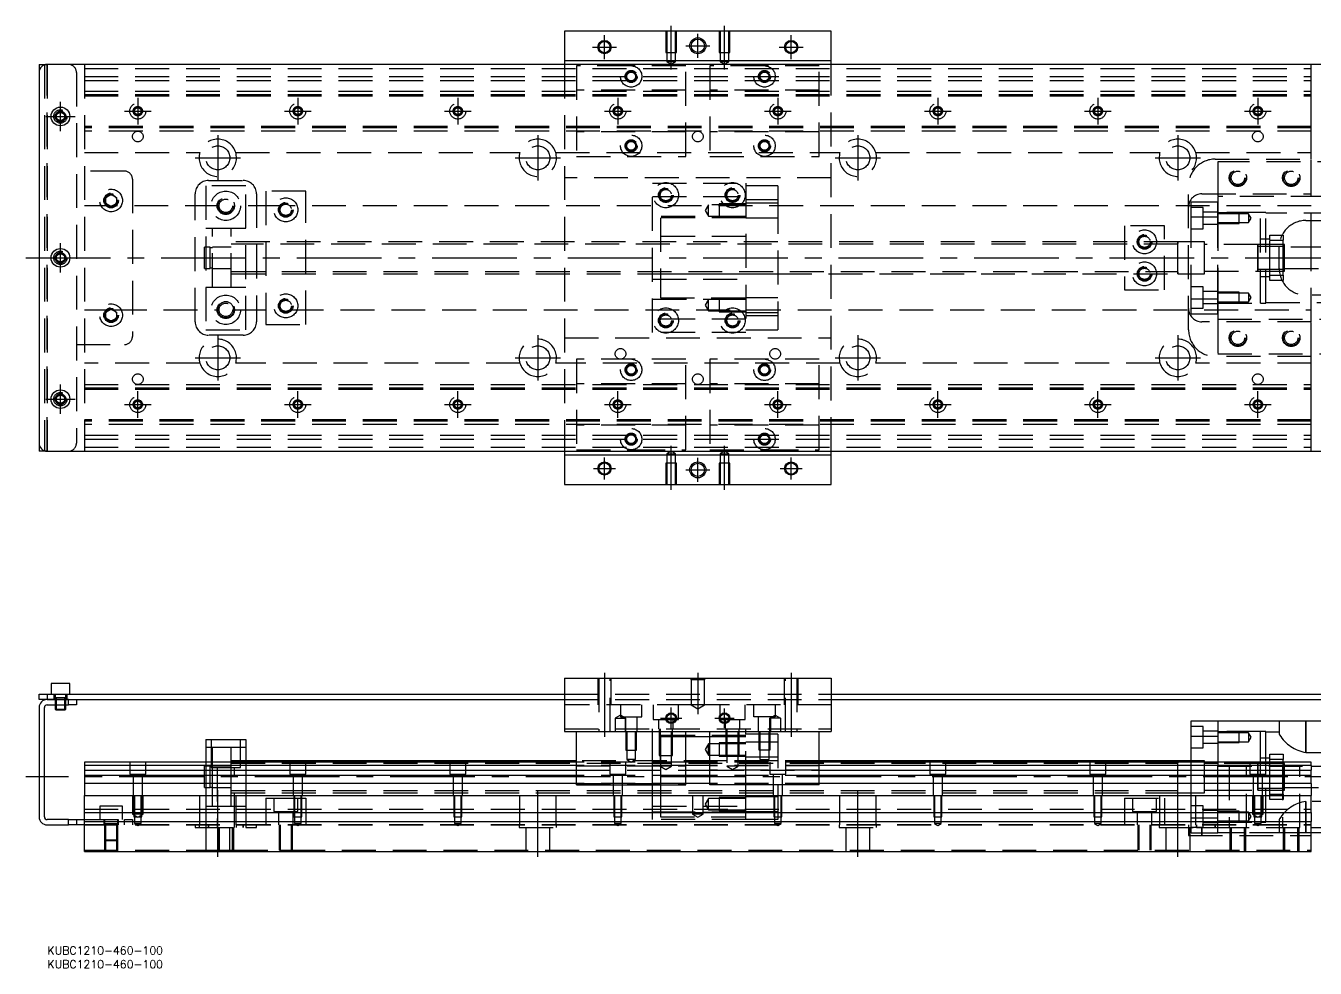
# Model space of a CAD drawing. Extents: x -5 to 735, y -266 to 87.
# Drawn here: x -5 to 478.5, y -266.4 to 87 of the extents above; entities that cross this region are included whole.
import ezdxf

# ---------------------------------------------------------------- set-up
doc = ezdxf.new("R2010")
doc.units = 0
doc.linetypes.add('CENTER', pattern=[50.8, 31.75, -6.35, 6.35, -6.35])
doc.linetypes.add('DASHED', pattern=[19.05, 12.7, -6.35])
doc.layers.get('0').update_dxf_attribs({"linetype": 'CONTINUOUS'})
doc.layers.add('CENTER', color=1, linetype='CENTER')
doc.styles.get("Standard").update_dxf_attribs({"font": 'txt.shx', "height": 3, "bigfont": 'bigfont.shx'})

# ---------------------------------------------------------------- blocks, each defined once
blk = doc.blocks.new('*U2')
at = {"color": 7, "linetype": 'CONTINUOUS'}
blk.add_text('KUBC1210-460-100', height=3, dxfattribs=at).set_placement((3.13, -261.21))
blk = doc.blocks.new('*U3')
at = {"color": 7, "linetype": 'CONTINUOUS'}
blk.add_text('KUBC1210-460-100', height=3, dxfattribs=at).set_placement((3.13, -266.36))

msp = doc.modelspace()

# ---------------------------------------------------------------- linework, layer by layer
at = {"color": 7, "linetype": 'CONTINUOUS'}
for p, q in [((297, 85), (197, 85)), ((197, 85), (197, 74)), ((297, 74), (297, 85)), ((197, 74), (297, 74)), ((197, 74), (197, 72.5)), ((297, 72.5), (297, 74)), ((0, 72.5), (0, -72.5)), ((0, 72.5), (3, 72.5)), ((491, 72.5), (3, 72.5)), ((6.5, 53.87), (8, 54.73)), ((6.5, 52.13), (6.5, 53.87)), ((8, 54.73), (9.5, 53.87)), ((9.5, 53.87), (9.5, 52.13)), ((8, 51.27), (6.5, 52.13)), ((9.5, 52.13), (8, 51.27)), ((427, -6), (427, 6)), ((6.5, 0.87), (8, 1.73)), ((6.5, -0.87), (6.5, 0.87)), ((8, 1.73), (9.5, 0.87)), ((9.5, 0.87), (9.5, -0.87)), ((8, -1.73), (6.5, -0.87)), ((9.5, -0.87), (8, -1.73)), ((6.5, -52.13), (8, -51.27)), ((6.5, -53.87), (6.5, -52.13)), ((8, -51.27), (9.5, -52.13)), ((9.5, -52.13), (9.5, -53.87)), ((8, -54.73), (6.5, -53.87)), ((9.5, -53.87), (8, -54.73)), ((3, -72.5), (0, -72.5)), ((3, -72.5), (491, -72.5)), ((197, -72.5), (197, -85)), ((297, -85), (297, -72.5)), ((297, -74), (197, -74)), ((197, -85), (297, -85)), ((197, -157.63), (297, -157.63)), ((197, -157.63), (197, -177.63)), ((297, -157.63), (297, -177.63)), ((0, -165.63), (0, -163.63)), ((0, -163.63), (3, -163.63)), ((3, -163.63), (3, -165.63)), ((3, -163.63), (197, -163.63)), ((11.5, -159.63), (4.5, -159.63)), ((4.5, -159.63), (4.5, -163.63)), ((11.5, -163.63), (11.5, -159.63)), ((297, -163.63), (491, -163.63)), ((3, -165.63), (0, -165.63)), ((0, -168.63), (0, -209.63)), ((2, -209.63), (2, -168.63)), ((3, -165.63), (11, -165.63)), ((11, -165.63), (3, -165.63)), ((3, -167.63), (11, -167.63)), ((6, -167.63), (6, -169.28)), ((6.35, -167.63), (6.35, -169.63)), ((9.65, -169.63), (9.65, -167.63)), ((10, -169.28), (10, -167.63)), ((11, -165.63), (197, -165.63)), ((11, -167.63), (11, -165.63)), ((14, -167.63), (11, -167.63)), ((14, -165.63), (14, -167.63)), ((297, -165.63), (483, -165.63)), ((6, -169.28), (10, -169.28)), ((6, -169.28), (6.35, -169.63)), ((9.65, -169.63), (6.35, -169.63)), ((9.65, -169.63), (10, -169.28)), ((432, -179.3), (432, -173.63)), ((432, -173.63), (442, -173.63)), ((442, -173.63), (482, -173.63)), ((442, -173.63), (442, -189.13)), ((197, -177.63), (297, -177.63)), ((201.5, -197.63), (201.5, -177.63)), ((242.5, -197.63), (242.5, -177.63)), ((251.5, -197.63), (251.5, -177.63)), ((292.5, -197.63), (292.5, -177.63)), ((62.5, -180.63), (62.5, -189.13)), ((62.5, -180.63), (77.5, -180.63)), ((77.5, -180.63), (77.5, -189.13)), ((432, -179.3), (442, -179.3)), ((432, -189.13), (432, -179.3)), ((201.5, -189.13), (17, -189.13)), ((17, -189.13), (17, -190.38)), ((17, -190.38), (17, -192.16)), ((201.5, -190.38), (17, -190.38)), ((17, -192.16), (201.5, -192.16)), ((17, -192.16), (17, -194.05)), ((201.5, -188.63), (77.5, -188.63)), ((251.5, -189.13), (242.5, -189.13)), ((251.5, -190.38), (242.5, -190.38)), ((242.5, -192.16), (251.5, -192.16)), ((427, -188.63), (292.5, -188.63)), ((477, -189.13), (292.5, -189.13)), ((477, -190.38), (292.5, -190.38)), ((292.5, -192.16), (477, -192.16)), ((427, -188.63), (426.99, -188.63)), ((427, -189.13), (427, -188.63)), ((427, -188.63), (427, -188.63)), ((432, -188.63), (427, -188.63)), ((427, -189.13), (427, -188.63)), ((432, -188.63), (427, -188.63)), ((457, -194.63), (457, -189.63)), ((457, -199.63), (457, -189.63)), ((457, -190.38), (457, -190.63)), ((458, -190.38), (457, -190.38)), ((457, -190.63), (457, -198.88)), ((461.5, -190.38), (458, -190.38)), ((466.5, -190.38), (461.5, -190.38)), ((467, -190.38), (466.5, -190.38)), ((477, -190.38), (477, -189.13)), ((477, -190.38), (477, -192.16)), ((477, -190.63), (492, -190.63)), ((477, -194.05), (477, -192.16)), ((17, -194.05), (17, -197.11)), ((201.5, -194.05), (17, -194.05)), ((201.5, -197.11), (17, -197.11)), ((17, -197.11), (17, -201.63)), ((201.5, -197.63), (242.5, -197.63)), ((251.5, -194.05), (242.5, -194.05)), ((251.5, -197.11), (242.5, -197.11)), ((292.5, -197.63), (251.5, -197.63)), ((477, -194.05), (292.5, -194.05)), ((477, -197.11), (292.5, -197.11)), ((477, -197.11), (477, -194.05)), ((477, -197.11), (477, -201.63)), ((17, -201.63), (477, -201.63)), ((17, -207.93), (17, -201.63)), ((457, -199.63), (457, -198.88)), ((457, -198.88), (467, -198.88)), ((477, -207.93), (477, -201.63)), ((11, -210.63), (3, -210.63)), ((3, -212.63), (11, -212.63)), ((11, -212.63), (11, -210.63)), ((11, -210.63), (14, -210.63)), ((14, -212.63), (11, -212.63)), ((14, -210.63), (14, -212.63)), ((14, -210.63), (17, -210.63)), ((17, -212.63), (14, -212.63)), ((17, -207.93), (477, -207.93)), ((17, -211.33), (17, -207.93)), ((17, -211.33), (477, -211.33)), ((17, -222.63), (17, -211.33)), ((477, -207.93), (477, -211.33)), ((477, -222.63), (477, -211.33)), ((477, -213.63), (492, -213.63)), ((482, -215.63), (477, -215.63)), ((17, -222.63), (477, -222.63))]:
    msp.add_line(p, q, dxfattribs=at)
at = {"color": 3, "linetype": 'DASHED'}
for p, q in [((235, 85), (235, 77)), ((235.35, 85), (235.35, 77)), ((238.65, 77), (238.65, 85)), ((239, 77), (239, 85)), ((255, 85), (255, 77)), ((255.35, 85), (255.35, 77)), ((258.65, 77), (258.65, 85)), ((259, 77), (259, 85)), ((235, 77), (239, 77)), ((235.35, 77), (235.35, 73.5)), ((238.65, 73.5), (235.35, 73.5)), ((235.35, 73.5), (237, 72.55)), ((237, 72.55), (238.65, 73.5)), ((238.65, 73.5), (238.65, 77)), ((255, 77), (259, 77)), ((255.35, 77), (255.35, 73.5)), ((258.65, 73.5), (255.35, 73.5)), ((255.35, 73.5), (257, 72.55)), ((257, 72.55), (258.65, 73.5)), ((258.65, 73.5), (258.65, 77)), ((2, 72.5), (2, -72.5)), ((3, 72.5), (3, -72.5)), ((3, -72.5), (3, 72.5)), ((3, 72.5), (3, -72.5)), ((3, -72.5), (3, 72.5)), ((14, 69.5), (14, -69.5)), ((17, 72.5), (17, -72.5)), ((17, 71), (477, 71)), ((17, 68), (477, 68)), ((197, 72.5), (197, -72.5)), ((201.5, 72), (201.5, 38)), ((222, 72), (201.5, 72)), ((242.5, 72), (222, 72)), ((242.5, 38), (242.5, 72)), ((272, 72), (251.5, 72)), ((251.5, 72), (251.5, 38)), ((292.5, 72), (272, 72)), ((292.5, 38), (292.5, 72)), ((297, -72.5), (297, 72.5)), ((477, 62.5), (477, 72.5)), ((17, 66.5), (477, 66.5)), ((17, 62.5), (477, 62.5)), ((17, 61.25), (477, 61.25)), ((17, 61.11), (477, 61.11)), ((17, 61.1), (477, 61.1)), ((17, 60.8), (477, 60.8)), ((242.5, 62.8), (201.5, 62.8)), ((292.5, 62.8), (251.5, 62.8)), ((477, 61.25), (477, 62.5)), ((477, 48.75), (477, 61.25)), ((6, 53), (6.03, 53.35)), ((477, 49.2), (17, 49.2)), ((477, 48.9), (17, 48.9)), ((477, 48.89), (17, 48.89)), ((477, 48.75), (17, 48.75)), ((477, 47.5), (477, 48.75)), ((477, 47.5), (17, 47.5)), ((242.5, 47.2), (201.5, 47.2)), ((292.5, 47.2), (251.5, 47.2)), ((477, 39.5), (477, 47.5)), ((17, 39.5), (60.29, 39.5)), ((73.71, 39.5), (180.29, 39.5)), ((193.71, 39.5), (300.29, 39.5)), ((313.71, 39.5), (420.29, 39.5)), ((433.71, 39.5), (477, 39.5)), ((477, 37), (477, 39.5)), ((201.5, 38), (242.5, 38)), ((251.5, 38), (292.5, 38)), ((441, 37), (477, 37)), ((442, 36), (442, 23)), ((492, 36), (442, 36)), ((477, 24), (477, 37)), ((32, 32.5), (14, 32.5)), ((35, 29.5), (35, -29.5)), ((297, 30), (197, 30)), ((77.5, 27), (62.5, 27)), ((62.5, 27), (62.5, -27)), ((63.5, 29), (76.5, 29)), ((77.5, -27), (77.5, 27)), ((100, 25), (85, 25)), ((85, 25), (85, -25)), ((100, -25), (100, 25)), ((230, 28), (265, 28)), ((230, -28), (230, 28)), ((265, 28), (265, -28)), ((277, 27), (265, 27)), ((277, 27), (277, 21.75)), ((431, -27), (431, 27)), ((26.36, 19.5), (17, 19.5)), ((25, 22.65), (27, 23.81)), ((25, 20.35), (25, 22.65)), ((27, 19.19), (25, 20.35)), ((27, 23.81), (29, 22.65)), ((29, 20.35), (27, 19.19)), ((67.5, 19.5), (27.64, 19.5)), ((29, 22.65), (29, 20.35)), ((29.48, 21.79), (29.5, 21.5)), ((58.5, -24), (58.5, 24)), ((91.03, 19.5), (72.5, 19.5)), ((81.5, 24), (81.5, -24)), ((477, 19.5), (93.97, 19.5)), ((230, 23), (265, 23)), ((251, 19.85), (249.79, 17.75)), ((251, 15.65), (251, 19.85)), ((265, 19.85), (251, 19.85)), ((255, 20.25), (255, 15.25)), ((265, 20.25), (255, 20.25)), ((277, 21.75), (265, 21.75)), ((277, 20.5), (265, 20.5)), ((277, 21.75), (277, -21.75)), ((432, 21), (442, 21)), ((432, 15.33), (432, 21)), ((436, 24), (477, 24)), ((442, 23), (442, 15.33)), ((482, 23), (442, 23)), ((442, 15.33), (442, 21)), ((477, 4), (477, 24)), ((265, 15.5), (230, 15.5)), ((233, 15), (233, -15)), ((265, 15), (233, 15)), ((249.79, 17.75), (251, 15.65)), ((251, 15.65), (265, 15.65)), ((255, 15.25), (265, 15.25)), ((265, 15), (277, 15)), ((436.5, 18.85), (432, 18.85)), ((432, 15.33), (442, 15.33)), ((432, -15.33), (432, 15.33)), ((436.5, 10.85), (436.5, 18.85)), ((442, 17.1), (436.5, 17.1)), ((458, 17), (442, 17)), ((458, 17), (442, 17)), ((450, 16.85), (442, 16.85)), ((450, 16.5), (442, 16.5)), ((442, -15.33), (442, 15.33)), ((442, 15.33), (442, -15.33)), ((450, 12.85), (450, 16.85)), ((453.5, 16.5), (450, 16.5)), ((453.5, 16.5), (453.5, 13.2)), ((454.45, 14.85), (453.5, 16.5)), ((453.5, 13.2), (454.45, 14.85)), ((458, -17), (458, 17)), ((460, 17), (458, 17)), ((460, -17), (460, 17)), ((506, 16.75), (460, 16.75)), ((65, 11), (62.5, 11)), ((65, -11), (65, 11)), ((72, 11), (65, 11)), ((72, 11), (65, 11)), ((72, -11), (72, 11)), ((77.5, 11), (72, 11)), ((422, 12), (407, 12)), ((407, 12), (407, -12)), ((422, -12), (422, 12)), ((432, 10.85), (436.5, 10.85)), ((436.5, 12.6), (442, 12.6)), ((442, 13.2), (450, 13.2)), ((442, 12.85), (450, 12.85)), ((450, 13.2), (453.5, 13.2)), ((475, 14), (490, 14)), ((277, 6), (72, 6)), ((427, 5.13), (72, 5.13)), ((265, 8), (230, 8)), ((277, 6), (233, 6)), ((427, 6), (277, 6)), ((432, 6), (426.99, 6)), ((427, -6), (427, 6)), ((427, 6), (427, 5.33)), ((427, -6), (427, 6)), ((427, 6), (427, 5.33)), ((437, 6), (427, 6)), ((437, -6), (437, 6)), ((456.99, 5), (437, 5)), ((457, 5), (437, 5)), ((457, -5), (457, 5)), ((457, 4.25), (457, 5)), ((457, 4.44), (457, 5)), ((457, 5), (457, 4.44)), ((457, 5), (456.99, 5)), ((466.5, 5), (456.99, 5)), ((466.5, 5), (457, 5)), ((461.5, 7), (458, 7)), ((461.5, 8.5), (466.5, 8.5)), ((461.5, 6.5), (461.5, 8.5)), ((461.5, -6.5), (461.5, 6.5)), ((466.5, 6.5), (461.5, 6.5)), ((466.5, 8.5), (466.5, 6.5)), ((466.5, -6.5), (466.5, 6.5)), ((467, 5), (466.5, 5)), ((467, 0), (467, 5)), ((6, 0), (6.02, 0.3)), ((62, 0), (62, 4)), ((64.1, 4), (62, 4)), ((62, -4), (62, 0)), ((64.1, 0), (64.1, 4)), ((65, 3.8), (64.1, 3.8)), ((64.1, -4), (64.1, 0)), ((72, 4), (65, 4)), ((72, 4), (65, 4)), ((457, 4.44), (457, -4.44)), ((457, 4.25), (457, -4.25)), ((467, 4.25), (457, 4.25)), ((465, -4), (465, 4)), ((482, 4), (467, 4)), ((467, -5), (467, 0)), ((477, -4), (477, 4)), ((62, -4), (64.1, -4)), ((64.1, -3.8), (65, -3.8)), ((65, -4), (72, -4)), ((65, -4), (72, -4)), ((457, -5), (457, -4.25)), ((457, -4.25), (467, -4.25)), ((457, -5), (457, -4.44)), ((457, -4.44), (457, -5)), ((467, -4), (482, -4)), ((477, -24), (477, -4)), ((72, -5.12), (427, -5.12)), ((72, -6), (277, -6)), ((230, -8), (265, -8)), ((233, -6), (277, -6)), ((277, -6), (427, -6)), ((426.99, -6), (432, -6)), ((427, -5.33), (427, -6)), ((427, -5.33), (427, -6)), ((427, -6), (427, -6)), ((427, -6), (427, -6)), ((427, -6), (437, -6)), ((437, -5), (456.99, -5)), ((437, -5), (457, -5)), ((456.99, -5), (457, -5)), ((456.99, -5), (466.5, -5)), ((457, -5), (466.5, -5)), ((458, -7), (461.5, -7)), ((461.5, -6.5), (466.5, -6.5)), ((461.5, -8.5), (461.5, -6.5)), ((466.5, -8.5), (461.5, -8.5)), ((466.5, -5), (467, -5)), ((466.5, -6.5), (466.5, -8.5)), ((62.5, -11), (65, -11)), ((65, -11), (72, -11)), ((65, -11), (72, -11)), ((72, -11), (77.5, -11)), ((407, -12), (422, -12)), ((436.5, -10.85), (432, -10.85)), ((436.5, -18.85), (436.5, -10.85)), ((442, -12.6), (436.5, -12.6)), ((450, -12.85), (442, -12.85)), ((450, -13.2), (442, -13.2)), ((450, -16.85), (450, -12.85)), ((453.5, -13.2), (450, -13.2)), ((453.5, -13.2), (453.5, -16.5)), ((454.45, -14.85), (453.5, -13.2)), ((490, -14), (475, -14)), ((25, -20.35), (27, -19.19)), ((27, -19.19), (29, -20.35)), ((230, -15.5), (265, -15.5)), ((233, -15), (265, -15)), ((251, -15.65), (249.79, -17.75)), ((249.79, -17.75), (251, -19.85)), ((251, -19.85), (251, -15.65)), ((255, -15.65), (251, -15.65)), ((255, -15.25), (255, -20.25)), ((265, -15.25), (255, -15.25)), ((265, -15.65), (255, -15.65)), ((277, -15), (265, -15)), ((432, -15.33), (442, -15.33)), ((432, -21), (432, -15.33)), ((432, -18.85), (436.5, -18.85)), ((436.5, -17.1), (442, -17.1)), ((442, -21), (442, -15.33)), ((442, -15.33), (442, -23)), ((442, -16.5), (450, -16.5)), ((442, -16.85), (450, -16.85)), ((442, -17), (458, -17)), ((442, -17), (458, -17)), ((450, -16.5), (453.5, -16.5)), ((453.5, -16.5), (454.45, -14.85)), ((458, -17), (460, -17)), ((460, -16.75), (506, -16.75)), ((17, -19.5), (26.36, -19.5)), ((24.5, -21.5), (24.53, -21.09)), ((25, -22.65), (25, -20.35)), ((27, -23.81), (25, -22.65)), ((29, -22.65), (27, -23.81)), ((27.64, -19.5), (67.5, -19.5)), ((29, -20.35), (29, -22.65)), ((72.5, -19.5), (91.03, -19.5)), ((93.97, -19.5), (477, -19.5)), ((265, -23), (230, -23)), ((251, -19.85), (255, -19.85)), ((255, -19.85), (265, -19.85)), ((255, -20.25), (265, -20.25)), ((265, -20.5), (277, -20.5)), ((277, -21.75), (265, -21.75)), ((277, -21.75), (277, -27)), ((432, -21), (442, -21)), ((477, -24), (436, -24)), ((442, -23), (482, -23)), ((442, -23), (442, -36)), ((477, -37), (477, -24)), ((62.5, -27), (77.5, -27)), ((76.5, -29), (63.5, -29)), ((85, -25), (100, -25)), ((265, -28), (230, -28)), ((265, -27), (277, -27)), ((14, -32.5), (32, -32.5)), ((197, -30), (297, -30)), ((201.5, -38), (201.5, -72)), ((242.5, -38), (201.5, -38)), ((242.5, -72), (242.5, -38)), ((251.5, -38), (251.5, -72)), ((292.5, -38), (251.5, -38)), ((292.5, -72), (292.5, -38)), ((477, -37), (441, -37)), ((442, -36), (506, -36)), ((477, -39.5), (477, -37)), ((60.29, -39.5), (17, -39.5)), ((180.29, -39.5), (73.71, -39.5)), ((300.29, -39.5), (193.71, -39.5)), ((420.29, -39.5), (313.71, -39.5)), ((477, -39.5), (433.71, -39.5)), ((477, -47.5), (477, -39.5)), ((17, -47.5), (477, -47.5)), ((242.5, -47.2), (201.5, -47.2)), ((292.5, -47.2), (251.5, -47.2)), ((477, -48.75), (477, -47.5)), ((6, -53), (6.03, -52.65)), ((17, -48.75), (477, -48.75)), ((17, -48.89), (477, -48.89)), ((17, -48.9), (477, -48.9)), ((17, -49.2), (477, -49.2)), ((477, -61.25), (477, -48.75)), ((477, -60.8), (17, -60.8)), ((477, -61.1), (17, -61.1)), ((477, -61.11), (17, -61.11)), ((477, -61.25), (17, -61.25)), ((477, -62.5), (17, -62.5)), ((242.5, -62.8), (201.5, -62.8)), ((292.5, -62.8), (251.5, -62.8)), ((477, -62.5), (477, -61.25)), ((477, -72.5), (477, -62.5)), ((17, -66.5), (477, -66.5)), ((17, -68), (477, -68)), ((17, -71), (477, -71)), ((201.5, -72), (222, -72)), ((222, -72), (242.5, -72)), ((251.5, -72), (272, -72)), ((272, -72), (292.5, -72)), ((239, -77), (235, -77)), ((235, -77), (235, -85)), ((237, -72.55), (235.35, -73.5)), ((235.35, -73.5), (237, -73.5)), ((235.35, -73.5), (235.35, -77)), ((235.35, -77), (235.35, -85)), ((238.65, -73.5), (237, -72.55)), ((237, -73.5), (238.65, -73.5)), ((238.65, -77), (238.65, -73.5)), ((238.65, -85), (238.65, -77)), ((239, -85), (239, -77)), ((259, -77), (255, -77)), ((255, -77), (255, -85)), ((257, -72.55), (255.35, -73.5)), ((255.35, -73.5), (257, -73.5)), ((255.35, -73.5), (255.35, -77)), ((255.35, -77), (255.35, -85)), ((258.65, -73.5), (257, -72.55)), ((257, -73.5), (258.65, -73.5)), ((258.65, -77), (258.65, -73.5)), ((258.65, -85), (258.65, -77)), ((259, -85), (259, -77)), ((209.5, -157.63), (209.5, -167.63)), ((209.9, -157.63), (209.9, -177.63)), ((214.1, -177.63), (214.1, -157.63)), ((214.5, -167.63), (214.5, -157.63)), ((244.5, -158.13), (244, -157.63)), ((244.5, -158.13), (244.5, -167.63)), ((244.5, -158.13), (249.5, -158.13)), ((249.5, -158.13), (250, -157.63)), ((249.5, -167.63), (249.5, -158.13)), ((279.5, -167.63), (279.5, -157.63)), ((279.9, -177.63), (279.9, -157.63)), ((284.1, -157.63), (284.1, -177.63)), ((284.5, -157.63), (284.5, -167.63)), ((5.5, -163.63), (5.5, -165.63)), ((6, -163.63), (6, -167.63)), ((10, -167.63), (10, -163.63)), ((10.5, -165.63), (10.5, -163.63)), ((197, -163.63), (297, -163.63)), ((10, -165.03), (6, -165.03)), ((6.35, -165.03), (6.35, -167.63)), ((9.65, -167.63), (9.65, -165.03)), ((197, -165.63), (297, -165.63)), ((244.5, -167.63), (197, -167.63)), ((218, -167.63), (218, -172.13)), ((226, -172.13), (226, -167.63)), ((230.25, -167.63), (230.25, -173.13)), ((239.75, -173.13), (239.75, -167.63)), ((249.5, -167.63), (244.5, -167.63)), ((244.5, -167.63), (247, -169.07)), ((247, -169.07), (249.5, -167.63)), ((297, -167.63), (249.5, -167.63)), ((255.25, -167.63), (255.25, -173.13)), ((264.75, -173.13), (264.75, -167.63)), ((268, -172.13), (268, -167.63)), ((276, -167.63), (276, -172.13)), ((218, -171.48), (216, -172.63)), ((216, -172.63), (220, -172.63)), ((216, -172.63), (216, -177.63)), ((220, -172.63), (218, -171.48)), ((218, -172.13), (226, -172.13)), ((219.75, -172.13), (219.75, -177.63)), ((220, -177.63), (220, -172.63)), ((224.25, -177.63), (224.25, -172.13)), ((230.25, -173.13), (239.75, -173.13)), ((232.25, -173.13), (232.25, -176.63)), ((237.75, -176.63), (237.75, -173.13)), ((255.25, -173.13), (264.75, -173.13)), ((257.25, -173.13), (257.25, -176.63)), ((262.75, -176.63), (262.75, -173.13)), ((276, -172.13), (268, -172.13)), ((269.75, -177.63), (269.75, -172.13)), ((274, -172.63), (276, -171.48)), ((278, -172.63), (274, -172.63)), ((274, -177.63), (274, -172.63)), ((274.25, -172.13), (274.25, -177.63)), ((276, -171.48), (278, -172.63)), ((278, -172.63), (278, -177.63)), ((465, -173.63), (465, -178.36)), ((475, -185.43), (475, -173.63)), ((475, -173.63), (475, -185.43)), ((197, -176.63), (297, -176.63)), ((220, -177.63), (220, -184.63)), ((220.35, -177.63), (220.35, -184.63)), ((223.65, -184.63), (223.65, -177.63)), ((224, -184.63), (224, -177.63)), ((230, -177.63), (230, -176.63)), ((230, -189.13), (230, -177.63)), ((232.5, -176.63), (232.5, -186.63)), ((232.9, -176.63), (232.9, -190.63)), ((237.1, -190.63), (237.1, -176.63)), ((237.5, -186.63), (237.5, -176.63)), ((257.5, -176.63), (257.5, -186.63)), ((257.9, -176.63), (257.9, -190.63)), ((262.1, -190.63), (262.1, -176.63)), ((262.5, -186.63), (262.5, -176.63)), ((265, -177.63), (265, -176.63)), ((265, -197.63), (265, -177.63)), ((270, -178.63), (265, -178.63)), ((270, -184.63), (270, -177.63)), ((274, -178.63), (270, -178.63)), ((270.35, -184.63), (270.35, -177.63)), ((273.65, -177.63), (273.65, -184.63)), ((274, -177.63), (274, -184.63)), ((277, -178.63), (274, -178.63)), ((277, -178.63), (277, -197.63)), ((436.5, -175.78), (432, -175.78)), ((436.5, -183.78), (436.5, -175.78)), ((442, -177.53), (436.5, -177.53)), ((458, -177.63), (442, -177.63)), ((450, -177.78), (442, -177.78)), ((450, -178.13), (442, -178.13)), ((450, -181.78), (450, -177.78)), ((453.5, -178.13), (450, -178.13)), ((453.5, -178.13), (453.5, -181.43)), ((454.45, -179.78), (453.5, -178.13)), ((458, -189.13), (458, -177.63)), ((460, -177.63), (458, -177.63)), ((460, -189.13), (460, -177.63)), ((465, -177.88), (460, -177.88)), ((465, -178.36), (465.03, -178.59)), ((465.03, -178.59), (465.13, -178.85)), ((65, -183.63), (62.5, -183.63)), ((64.5, -180.63), (64.5, -191.13)), ((65, -189.13), (65, -183.63)), ((72, -183.63), (65, -183.63)), ((72, -189.13), (72, -183.63)), ((77.5, -183.63), (72, -183.63)), ((75.5, -191.13), (75.5, -180.63)), ((265, -179.13), (230, -179.13)), ((233, -179.63), (233, -186.63)), ((237.5, -179.63), (233, -179.63)), ((242.5, -179.63), (237.5, -179.63)), ((251.5, -179.63), (242.5, -179.63)), ((251, -182.28), (249.79, -184.38)), ((251, -186.48), (251, -182.28)), ((255, -182.28), (251, -182.28)), ((257.5, -179.63), (251.5, -179.63)), ((255, -181.88), (255, -186.88)), ((257.5, -181.88), (255, -181.88)), ((265, -182.28), (255, -182.28)), ((262.5, -179.63), (257.5, -179.63)), ((262.5, -181.88), (257.5, -181.88)), ((265, -179.63), (262.5, -179.63)), ((265, -181.88), (262.5, -181.88)), ((277, -181.63), (265, -181.63)), ((436.5, -182.03), (442, -182.03)), ((442, -181.43), (450, -181.43)), ((442, -181.78), (450, -181.78)), ((450, -181.43), (453.5, -181.43)), ((453.5, -181.43), (454.45, -179.78)), ((220, -184.63), (224, -184.63)), ((220.35, -184.63), (220.35, -188.13)), ((223.65, -188.13), (220.35, -188.13)), ((220.35, -188.13), (222, -189.08)), ((222, -189.08), (223.65, -188.13)), ((223.65, -188.13), (223.65, -184.63)), ((232.5, -186.63), (237.5, -186.63)), ((233, -186.63), (233, -189.13)), ((249.79, -184.38), (251, -186.48)), ((251, -186.48), (255, -186.48)), ((255, -186.48), (265, -186.48)), ((255, -186.88), (265, -186.88)), ((257.5, -186.63), (262.5, -186.63)), ((265, -187.13), (277, -187.13)), ((274, -184.63), (270, -184.63)), ((270.35, -188.13), (270.35, -184.63)), ((270.35, -188.13), (273.65, -188.13)), ((272, -189.08), (270.35, -188.13)), ((273.65, -188.13), (272, -189.08)), ((273.65, -184.63), (273.65, -188.13)), ((432, -183.78), (436.5, -183.78)), ((461.5, -187.63), (458, -187.63)), ((461.5, -186.13), (466.5, -186.13)), ((461.5, -188.13), (461.5, -186.13)), ((466.5, -188.13), (461.5, -188.13)), ((461.5, -189.13), (461.5, -188.13)), ((466.5, -186.13), (466.5, -188.13)), ((466.5, -189.13), (466.5, -188.13)), ((475, -185.43), (490, -185.43)), ((34, -189.13), (34, -193.63)), ((40, -193.63), (40, -189.13)), ((62, -198.63), (62, -190.63)), ((62.5, -190.63), (62, -190.63)), ((62.5, -189.13), (62.5, -201.63)), ((64.1, -190.63), (62.5, -190.63)), ((64.1, -198.63), (64.1, -190.63)), ((65, -190.83), (64.1, -190.83)), ((64.5, -191.13), (75.5, -191.13)), ((65, -194.63), (65, -189.13)), ((72, -190.63), (65, -190.63)), ((66.75, -191.13), (66.75, -213.63)), ((77.5, -188.63), (72, -188.63)), ((72, -194.63), (72, -189.13)), ((72, -189.5), (427, -189.5)), ((73.25, -213.63), (73.25, -191.13)), ((77.5, -189.13), (77.5, -201.63)), ((94, -189.13), (94, -193.63)), ((100, -193.63), (100, -189.13)), ((154, -189.13), (154, -193.63)), ((160, -193.63), (160, -189.13)), ((292.5, -188.63), (201.5, -188.63)), ((242.5, -189.13), (201.5, -189.13)), ((242.5, -190.38), (201.5, -190.38)), ((201.5, -190.43), (242.5, -190.43)), ((201.5, -192.13), (242.5, -192.13)), ((201.5, -192.16), (242.5, -192.16)), ((214, -189.13), (214, -193.63)), ((220, -193.63), (220, -189.13)), ((230, -197.63), (230, -189.13)), ((237.1, -190.63), (232.9, -190.63)), ((232.9, -190.63), (235, -191.84)), ((233, -189.13), (233, -197.63)), ((235, -191.84), (237.1, -190.63)), ((277, -188.63), (242.5, -188.63)), ((292.5, -189.13), (251.5, -189.13)), ((292.5, -190.38), (251.5, -190.38)), ((292.5, -190.43), (251.5, -190.43)), ((292.5, -192.13), (251.5, -192.13)), ((251.5, -192.16), (292.5, -192.16)), ((262.1, -190.63), (257.9, -190.63)), ((257.9, -190.63), (260, -191.84)), ((260, -191.84), (262.1, -190.63)), ((274, -189.13), (274, -193.63)), ((280, -193.63), (280, -189.13)), ((334, -189.13), (334, -193.63)), ((340, -193.63), (340, -189.13)), ((394, -189.13), (394, -193.63)), ((400, -193.63), (400, -189.13)), ((427, -188.63), (427, -189.3)), ((427, -200.63), (427, -189.13)), ((427, -194.43), (427, -189.13)), ((437, -188.63), (432, -188.63)), ((432, -201.63), (432, -189.13)), ((437, -189.13), (437, -188.63)), ((437, -194.63), (437, -189.13)), ((442, -189.63), (437, -189.63)), ((442, -189.13), (442, -190.63)), ((457, -189.63), (442, -189.63)), ((442, -190.63), (477, -190.63)), ((442, -201.63), (442, -190.63)), ((446.25, -190.63), (446.25, -213.63)), ((452.75, -213.63), (452.75, -190.63)), ((454, -189.13), (454, -193.63)), ((458, -189.63), (456.99, -189.63)), ((457, -189.63), (457, -190.19)), ((457, -190.19), (457, -189.63)), ((457, -190.19), (457, -190.63)), ((457, -190.63), (457, -194.43)), ((458, -190.63), (458, -189.13)), ((461.5, -189.63), (458, -189.63)), ((458, -194.63), (458, -190.63)), ((460, -193.63), (460, -189.13)), ((460, -193.63), (460, -189.13)), ((461.5, -190.63), (461.5, -189.13)), ((466.5, -189.63), (461.5, -189.63)), ((461.5, -201.13), (461.5, -190.63)), ((466.25, -190.63), (466.25, -213.63)), ((466.5, -190.63), (466.5, -189.13)), ((467, -189.63), (466.5, -189.63)), ((466.5, -201.13), (466.5, -190.63)), ((467, -190.63), (467, -189.63)), ((467, -199.63), (467, -190.63)), ((472.75, -213.63), (472.75, -190.63)), ((34, -193.63), (40, -193.63)), ((35.25, -193.63), (35.25, -201.63)), ((38.75, -201.63), (38.75, -193.63)), ((65, -201.63), (65, -194.63)), ((72, -201.63), (72, -194.63)), ((94, -193.63), (100, -193.63)), ((95.25, -193.63), (95.25, -201.63)), ((98.75, -201.63), (98.75, -193.63)), ((154, -193.63), (160, -193.63)), ((155.25, -193.63), (155.25, -201.63)), ((158.75, -201.63), (158.75, -193.63)), ((242.5, -194.05), (201.5, -194.05)), ((242.5, -197.11), (201.5, -197.11)), ((201.5, -197.13), (242.5, -197.13)), ((214, -193.63), (220, -193.63)), ((215.25, -193.63), (215.25, -201.63)), ((218.75, -201.63), (218.75, -193.63)), ((230, -201.63), (230, -197.63)), ((233, -197.63), (233, -201.63)), ((292.5, -194.05), (251.5, -194.05)), ((292.5, -197.11), (251.5, -197.11)), ((292.5, -197.13), (251.5, -197.13)), ((265, -201.63), (265, -197.63)), ((274, -193.63), (280, -193.63)), ((275.25, -193.63), (275.25, -201.63)), ((277, -197.63), (277, -201.63)), ((278.75, -201.63), (278.75, -193.63)), ((334, -193.63), (340, -193.63)), ((335.25, -193.63), (335.25, -201.63)), ((338.75, -201.63), (338.75, -193.63)), ((394, -193.63), (400, -193.63)), ((395.25, -193.63), (395.25, -201.63)), ((398.75, -201.63), (398.75, -193.63)), ((427, -200.63), (427, -194.43)), ((437, -200.63), (437, -194.63)), ((454, -193.63), (460, -193.63)), ((455.25, -193.63), (455.25, -201.63)), ((457, -194.43), (457, -199.07)), ((458.75, -201.63), (458.75, -193.63)), ((460, -194.63), (460, -193.63)), ((460, -211.63), (460, -194.63)), ((35, -201.63), (35, -208.63)), ((35.5, -201.63), (35.5, -207.93)), ((35.75, -201.63), (35.75, -209.63)), ((38.25, -209.63), (38.25, -201.63)), ((38.5, -207.93), (38.5, -201.63)), ((39, -208.63), (39, -201.63)), ((60.29, -212.63), (60.29, -201.63)), ((62, -198.63), (62.5, -198.63)), ((62.5, -198.63), (64.1, -198.63)), ((62.5, -201.63), (62.5, -207.93)), ((64.1, -198.43), (65, -198.43)), ((65, -198.63), (72, -198.63)), ((65, -205.63), (65, -201.63)), ((72, -199.75), (427, -199.75)), ((72, -200.63), (427, -200.63)), ((72, -205.63), (72, -201.63)), ((73.71, -201.63), (73.71, -212.63)), ((77.5, -201.63), (77.5, -207.93)), ((85, -202.63), (95.5, -202.63)), ((85, -202.63), (85, -207.93)), ((88, -202.63), (88, -207.63)), ((95.5, -201.63), (95.5, -207.93)), ((95.5, -202.63), (98.5, -202.63)), ((95.75, -201.63), (95.75, -209.63)), ((97, -207.63), (97, -202.63)), ((98.25, -209.63), (98.25, -201.63)), ((98.5, -207.93), (98.5, -201.63)), ((98.5, -202.63), (100, -202.63)), ((100, -202.63), (100, -207.93)), ((155.5, -201.63), (155.5, -207.93)), ((155.75, -201.63), (155.75, -209.63)), ((158.25, -209.63), (158.25, -201.63)), ((158.5, -207.93), (158.5, -201.63)), ((180.29, -212.63), (180.29, -201.63)), ((193.71, -201.63), (193.71, -212.63)), ((215.5, -201.63), (215.5, -207.93)), ((215.75, -201.63), (215.75, -209.63)), ((218.25, -209.63), (218.25, -201.63)), ((218.5, -207.93), (218.5, -201.63)), ((230, -205.63), (230, -201.63)), ((233, -201.63), (233, -207.93)), ((245, -201.63), (245, -208.63)), ((249, -208.63), (249, -201.63)), ((251, -202.78), (249.79, -204.88)), ((251, -206.98), (251, -202.78)), ((255, -202.78), (251, -202.78)), ((255, -202.38), (255, -207.38)), ((265, -202.38), (255, -202.38)), ((265, -202.78), (255, -202.78)), ((265, -210.63), (265, -201.63)), ((277, -202.13), (265, -202.13)), ((275.5, -201.63), (275.5, -207.93)), ((275.75, -201.63), (275.75, -209.63)), ((277, -201.63), (277, -207.93)), ((278.25, -209.63), (278.25, -201.63)), ((278.5, -207.93), (278.5, -201.63)), ((300.29, -212.63), (300.29, -201.63)), ((313.71, -201.63), (313.71, -212.63)), ((335.5, -201.63), (335.5, -207.93)), ((335.75, -201.63), (335.75, -209.63)), ((338.25, -209.63), (338.25, -201.63)), ((338.5, -207.93), (338.5, -201.63)), ((395.5, -201.63), (395.5, -207.93)), ((395.75, -201.63), (395.75, -209.63)), ((398.25, -209.63), (398.25, -201.63)), ((398.5, -207.93), (398.5, -201.63)), ((407, -202.63), (422, -202.63)), ((407, -202.63), (407, -207.93)), ((410, -202.63), (410, -207.63)), ((419, -207.63), (419, -202.63)), ((420.29, -212.63), (420.29, -201.63)), ((422, -202.63), (422, -207.93)), ((426.99, -200.63), (427, -200.63)), ((427, -200.63), (427, -200.63)), ((427, -200.63), (427, -200.63)), ((427, -200.63), (432, -200.63)), ((427, -200.63), (432, -200.63)), ((432, -200.63), (437, -200.63)), ((432, -207.93), (432, -201.63)), ((433.71, -212.63), (433.71, -201.63)), ((437, -199.63), (442, -199.63)), ((442, -199.63), (457, -199.63)), ((442, -207.93), (442, -201.63)), ((455, -201.63), (455, -208.63)), ((455.5, -201.63), (455.5, -207.93)), ((455.75, -201.63), (455.75, -209.63)), ((456.99, -199.63), (466.5, -199.63)), ((457, -199.63), (457, -199.07)), ((457, -199.07), (457, -199.63)), ((457, -199.63), (466.5, -199.63)), ((458.25, -209.63), (458.25, -201.63)), ((458.5, -207.93), (458.5, -201.63)), ((459, -208.63), (459, -201.63)), ((461.5, -201.13), (466.5, -201.13)), ((461.5, -203.13), (461.5, -201.13)), ((466.5, -199.63), (467, -199.63)), ((466.5, -201.13), (466.5, -203.13)), ((467, -198.63), (482, -198.63)), ((17, -206.78), (477, -206.78)), ((31.25, -205.63), (22.75, -205.63)), ((22.75, -205.63), (22.75, -207.93)), ((31.25, -207.93), (31.25, -205.63)), ((62.5, -205.63), (65, -205.63)), ((65, -205.63), (72, -205.63)), ((72, -205.63), (77.5, -205.63)), ((88, -207.63), (97, -207.63)), ((89.75, -207.63), (89.75, -212.63)), ((95.25, -212.63), (95.25, -207.63)), ((230, -205.63), (265, -205.63)), ((230, -207.93), (230, -205.63)), ((249.79, -204.88), (251, -206.98)), ((251, -206.98), (255, -206.98)), ((255, -206.98), (265, -206.98)), ((255, -207.38), (265, -207.38)), ((265, -207.63), (277, -207.63)), ((410, -207.63), (419, -207.63)), ((411.75, -207.63), (411.75, -212.63)), ((417.25, -212.63), (417.25, -207.63)), ((436.5, -205.48), (432, -205.48)), ((436.5, -213.48), (436.5, -205.48)), ((442, -207.23), (436.5, -207.23)), ((450, -207.48), (442, -207.48)), ((450, -207.83), (442, -207.83)), ((450, -211.33), (450, -207.48)), ((453.5, -207.83), (450, -207.83)), ((453.5, -207.83), (453.5, -211.13)), ((454.45, -209.48), (453.5, -207.83)), ((466.5, -203.13), (461.5, -203.13)), ((490, -203.83), (475, -203.83)), ((475, -215.63), (475, -203.83)), ((475, -203.83), (475, -211.33)), ((17, -210.63), (32, -210.63)), ((17, -212.48), (477, -212.48)), ((17, -212.63), (477, -212.63)), ((22.75, -207.93), (22.75, -210.63)), ((24.25, -210.63), (24.25, -212.63)), ((24.5, -210.63), (24.5, -222.13)), ((29.5, -212.23), (24.5, -212.23)), ((24.9, -212.23), (24.9, -222.13)), ((29.1, -222.13), (29.1, -212.23)), ((29.5, -222.13), (29.5, -210.63)), ((29.75, -212.63), (29.75, -210.63)), ((31.25, -210.63), (31.25, -207.93)), ((32, -212.63), (32, -210.63)), ((32, -210.63), (35, -210.63)), ((39, -208.63), (35, -208.63)), ((35, -208.63), (37, -209.78)), ((35, -210.63), (35, -212.63)), ((35.5, -207.93), (35.5, -209.63)), ((35.5, -209.63), (38.5, -209.63)), ((35.75, -209.63), (35.75, -212.13)), ((38.25, -212.13), (35.75, -212.13)), ((35.75, -212.13), (37, -212.85)), ((37, -209.78), (39, -208.63)), ((37, -212.85), (38.25, -212.13)), ((38.25, -212.13), (38.25, -209.63)), ((38.5, -209.63), (38.5, -207.93)), ((58.5, -212.63), (58.5, -213.63)), ((60, -212.63), (60, -213.63)), ((62.5, -207.93), (62.5, -211.33)), ((62.5, -211.33), (62.5, -212.63)), ((62.5, -212.63), (62.5, -213.63)), ((63.5, -213.63), (63.5, -212.63)), ((63.5, -212.63), (63.5, -213.63)), ((74, -213.63), (74, -212.63)), ((76.5, -212.63), (76.5, -213.63)), ((76.5, -213.63), (76.5, -212.63)), ((77.5, -207.93), (77.5, -211.33)), ((77.5, -211.33), (77.5, -213.63)), ((81.5, -213.63), (81.5, -212.63)), ((85, -207.93), (85, -211.33)), ((85, -211.33), (85, -212.63)), ((90, -212.63), (90, -222.13)), ((90.4, -212.63), (90.4, -222.13)), ((94.6, -222.13), (94.6, -212.63)), ((95, -222.13), (95, -212.63)), ((95.5, -207.93), (95.5, -209.63)), ((95.5, -209.63), (98.5, -209.63)), ((95.75, -209.63), (95.75, -212.13)), ((98.25, -212.13), (95.75, -212.13)), ((95.75, -212.13), (97, -212.85)), ((97, -212.85), (98.25, -212.13)), ((98.25, -212.13), (98.25, -209.63)), ((98.5, -209.63), (98.5, -207.93)), ((100, -207.93), (100, -211.33)), ((100, -211.33), (100, -212.63)), ((155.5, -207.93), (155.5, -209.63)), ((155.5, -209.63), (158.5, -209.63)), ((155.75, -209.63), (155.75, -212.13)), ((158.25, -212.13), (155.75, -212.13)), ((155.75, -212.13), (157, -212.85)), ((157, -212.85), (158.25, -212.13)), ((158.25, -212.13), (158.25, -209.63)), ((158.5, -209.63), (158.5, -207.93)), ((180, -212.63), (180, -213.63)), ((194, -213.63), (194, -212.63)), ((215.5, -207.93), (215.5, -209.63)), ((215.5, -209.63), (218.5, -209.63)), ((215.75, -209.63), (215.75, -212.13)), ((218.25, -212.13), (215.75, -212.13)), ((215.75, -212.13), (217, -212.85)), ((217, -212.85), (218.25, -212.13)), ((218.25, -212.13), (218.25, -209.63)), ((218.5, -209.63), (218.5, -207.93)), ((230, -207.91), (265, -207.91)), ((233, -207.91), (230, -207.91)), ((230, -210.63), (230, -207.93)), ((265, -210.63), (230, -210.63)), ((265, -207.91), (233, -207.91)), ((233, -207.93), (233, -209.63)), ((233, -209.63), (265, -209.63)), ((249, -208.63), (245, -208.63)), ((245, -208.63), (247, -209.78)), ((247, -209.78), (249, -208.63)), ((277, -210.63), (265, -210.63)), ((275.5, -207.93), (275.5, -209.63)), ((275.5, -209.63), (278.5, -209.63)), ((275.75, -209.63), (275.75, -212.13)), ((278.25, -212.13), (275.75, -212.13)), ((275.75, -212.13), (277, -212.85)), ((277, -207.93), (277, -209.63)), ((277, -209.63), (277, -210.63)), ((277, -212.85), (278.25, -212.13)), ((278.25, -212.13), (278.25, -209.63)), ((278.5, -209.63), (278.5, -207.93)), ((300, -212.63), (300, -213.63)), ((314, -213.63), (314, -212.63)), ((335.5, -207.93), (335.5, -209.63)), ((335.5, -209.63), (338.5, -209.63)), ((335.75, -209.63), (335.75, -212.13)), ((338.25, -212.13), (335.75, -212.13)), ((335.75, -212.13), (337, -212.85)), ((337, -212.85), (338.25, -212.13)), ((338.25, -212.13), (338.25, -209.63)), ((338.5, -209.63), (338.5, -207.93)), ((395.5, -207.93), (395.5, -209.63)), ((395.5, -209.63), (398.5, -209.63)), ((395.75, -209.63), (395.75, -212.13)), ((398.25, -212.13), (395.75, -212.13)), ((395.75, -212.13), (397, -212.85)), ((397, -212.85), (398.25, -212.13)), ((398.25, -212.13), (398.25, -209.63)), ((398.5, -209.63), (398.5, -207.93)), ((407, -207.93), (407, -211.33)), ((407, -211.33), (407, -212.63)), ((412, -212.63), (412, -222.13)), ((412.4, -212.63), (412.4, -222.13)), ((416.6, -222.13), (416.6, -212.63)), ((417, -222.13), (417, -212.63)), ((420, -212.63), (420, -213.63)), ((422, -207.93), (422, -211.33)), ((422, -211.33), (422, -212.63)), ((431, -212.63), (431, -213.63)), ((432, -209.96), (432, -207.93)), ((432, -209.96), (442, -209.96)), ((432, -211.33), (432, -209.96)), ((432, -212.63), (432, -211.33)), ((432, -215.63), (432, -212.63)), ((434, -212.63), (434, -213.63)), ((434, -213.63), (434, -212.63)), ((436.5, -211.73), (442, -211.73)), ((441, -213.63), (441, -212.63)), ((441, -212.63), (441, -213.63)), ((442, -211.33), (442, -207.93)), ((442, -211.13), (450, -211.13)), ((442, -213.63), (442, -211.33)), ((442, -211.48), (450, -211.48)), ((442, -211.63), (458, -211.63)), ((450, -211.13), (453.5, -211.13)), ((450, -211.48), (450, -211.33)), ((453.5, -211.13), (454.45, -209.48)), ((459, -208.63), (455, -208.63)), ((455, -208.63), (457, -209.78)), ((455.5, -207.93), (455.5, -209.63)), ((455.5, -209.63), (458.5, -209.63)), ((455.75, -209.63), (455.75, -212.13)), ((458.25, -212.13), (455.75, -212.13)), ((455.75, -212.13), (457, -212.85)), ((457, -209.78), (459, -208.63)), ((457, -212.85), (458.25, -212.13)), ((458, -211.63), (460, -211.63)), ((458.25, -212.13), (458.25, -209.63)), ((458.5, -209.63), (458.5, -207.93)), ((460, -211.38), (465, -211.38)), ((465.04, -210.65), (465, -210.9)), ((465, -210.9), (465, -215.63)), ((465.16, -210.35), (465.04, -210.65)), ((475, -211.33), (475, -213.63)), ((58.5, -213.63), (81.5, -213.63)), ((60, -213.63), (74, -213.63)), ((62.5, -213.63), (62.5, -222.63)), ((67, -213.63), (67, -222.13)), ((67.5, -213.63), (67.5, -222.13)), ((71.5, -222.63), (71.5, -213.63)), ((72.5, -222.13), (72.5, -213.63)), ((73, -222.13), (73, -213.63)), ((180, -213.63), (194, -213.63)), ((182.5, -213.63), (182.5, -222.63)), ((191.5, -222.63), (191.5, -213.63)), ((300, -213.63), (314, -213.63)), ((302.5, -213.63), (302.5, -222.63)), ((311.5, -222.63), (311.5, -213.63)), ((420, -213.63), (434, -213.63)), ((422.5, -213.63), (422.5, -222.63)), ((431, -213.63), (431, -216.63)), ((431, -216.63), (477, -216.63)), ((431.5, -213.63), (431.5, -222.63)), ((432, -213.48), (436.5, -213.48)), ((432, -215.63), (442, -215.63)), ((434, -213.63), (441, -213.63)), ((436, -216.63), (436, -213.63)), ((436, -213.63), (436, -215.63)), ((436, -215.63), (436, -216.63)), ((441, -213.63), (477, -213.63)), ((442, -215.63), (442, -213.63)), ((446.5, -215.63), (442, -215.63)), ((446.5, -213.63), (446.5, -222.63)), ((452.5, -215.63), (446.5, -215.63)), ((447, -213.63), (447, -222.63)), ((452, -222.63), (452, -213.63)), ((452.5, -222.63), (452.5, -213.63)), ((466.5, -215.63), (452.5, -215.63)), ((466.5, -213.63), (466.5, -222.63)), ((472.5, -215.63), (466.5, -215.63)), ((467, -213.63), (467, -222.63)), ((472, -222.63), (472, -213.63)), ((472.5, -222.63), (472.5, -213.63)), ((477, -215.63), (472.5, -215.63)), ((475, -213.63), (475, -215.63)), ((17, -222.13), (67, -222.13)), ((24.5, -218.23), (29.5, -218.23)), ((24.5, -218.23), (24.9, -218.63)), ((29.1, -218.63), (24.9, -218.63)), ((25.5, -222.63), (25.5, -222.13)), ((26.36, -222.13), (26.36, -222.63)), ((27.64, -222.63), (27.64, -222.13)), ((28.5, -222.13), (28.5, -222.63)), ((29.1, -218.63), (29.5, -218.23)), ((67.5, -222.13), (67, -222.13)), ((67, -222.63), (67, -222.13)), ((67, -222.13), (67.5, -222.13)), ((67.5, -222.13), (72.5, -222.13)), ((67.5, -222.13), (67.5, -222.63)), ((73, -222.13), (72.5, -222.13)), ((72.5, -222.63), (72.5, -222.13)), ((72.5, -222.13), (73, -222.13)), ((73, -222.13), (73, -222.63)), ((73, -222.13), (90.5, -222.13)), ((90.5, -222.13), (90, -222.13)), ((90.5, -222.63), (90.5, -222.13)), ((90.5, -222.13), (91.03, -222.13)), ((91.03, -222.13), (93.97, -222.13)), ((91.03, -222.13), (91.03, -222.63)), ((93.97, -222.63), (93.97, -222.13)), ((93.97, -222.13), (94.5, -222.13)), ((95, -222.13), (94.5, -222.13)), ((94.5, -222.13), (94.5, -222.63)), ((94.5, -222.13), (477, -222.13))]:
    msp.add_line(p, q, dxfattribs=at)
at = {"color": 7, "linetype": 'CONTINUOUS'}
for centre, radius in [((247, 79.5), 3), ((212, 79), 2.1), ((247, 79.5), 2.5), ((282, 79), 2.1), ((8, 53), 3.5), ((8, 0), 3.5), ((8, -53), 3.5), ((212, -79), 2.1), ((247, -79.5), 3), ((247, -79.5), 2.5), ((282, -79), 2.1), ((237, -172.63), 1.65), ((257, -172.63), 1.65)]:
    msp.add_circle(centre, radius, dxfattribs=at)
at = {"color": 3, "linetype": 'CONTINUOUS'}
for centre, radius in [((212, 79), 2.5), ((282, 79), 2.5), ((212, -79), 2.5), ((282, -79), 2.5), ((237, -172.63), 2), ((257, -172.63), 2)]:
    msp.add_circle(centre, radius, dxfattribs=at)
at = {"color": 3, "linetype": 'DASHED'}
for centre, radius in [((222, 68), 4), ((222, 68), 2.25), ((222, 68), 2), ((222, 68), 1.65), ((272, 68), 4), ((272, 68), 2.25), ((272, 68), 2), ((272, 68), 1.65), ((8, 53), 2.5), ((8, 53), 2), ((37, 55), 3), ((37, 55), 1.75), ((37, 55), 1.5), ((37, 55), 1.25), ((97, 55), 3), ((97, 55), 1.75), ((97, 55), 1.5), ((97, 55), 1.25), ((157, 55), 3), ((157, 55), 1.75), ((157, 55), 1.5), ((157, 55), 1.25), ((217, 55), 3), ((217, 55), 1.75), ((217, 55), 1.5), ((217, 55), 1.25), ((277, 55), 3), ((277, 55), 1.75), ((277, 55), 1.5), ((277, 55), 1.25), ((337, 55), 3), ((337, 55), 1.75), ((337, 55), 1.5), ((337, 55), 1.25), ((397, 55), 3), ((397, 55), 1.75), ((397, 55), 1.5), ((397, 55), 1.25), ((457, 55), 3), ((457, 55), 1.75), ((457, 55), 1.5), ((457, 55), 1.25), ((37, 45.5), 2), ((222, 42), 4), ((222, 42), 2.25), ((222, 42), 2), ((222, 42), 1.65), ((247, 45.5), 2), ((272, 42), 4), ((272, 42), 2.25), ((272, 42), 2), ((272, 42), 1.65), ((457, 45.5), 2), ((67, 37.5), 4.5), ((187, 37.5), 4.5), ((307, 37.5), 4.5), ((427, 37.5), 4.5), ((449.5, 30), 3.25), ((449.5, 30), 3), ((449.5, 30), 2.5), ((469.5, 30), 3.25), ((469.5, 30), 3), ((469.5, 30), 2.5), ((27, 21.5), 4.25), ((27, 21.5), 2.75), ((70, 19.5), 5.5), ((235, 23.5), 4.75), ((235, 23.5), 2.75), ((235, 23.5), 2.5), ((235, 23.5), 2.1), ((260, 23.5), 4.75), ((260, 23.5), 2.75), ((260, 23.5), 2.5), ((260, 23.5), 2.1), ((27, 21.5), 2.5), ((27, 21.5), 2.1), ((70, 19.5), 3.25), ((70, 19.5), 3), ((70, 19.5), 2.5), ((92.5, 18), 4.5), ((92.5, 18), 2.75), ((92.5, 18), 2.5), ((92.5, 18), 2.1), ((414.5, 6), 4.5), ((414.5, 6), 2.75), ((414.5, 6), 2.5), ((414.5, 6), 2.1), ((8, 0), 2.5), ((8, 0), 2), ((414.5, -6), 4.5), ((414.5, -6), 2.75), ((414.5, -6), 2.5), ((414.5, -6), 2.1), ((70, -19.5), 5.5), ((92.5, -18), 4.5), ((27, -21.5), 4.25), ((27, -21.5), 2.75), ((27, -21.5), 2.5), ((70, -19.5), 3.25), ((70, -19.5), 3), ((70, -19.5), 2.5), ((92.5, -18), 2.75), ((92.5, -18), 2.5), ((92.5, -18), 2.1), ((235, -23.5), 4.75), ((260, -23.5), 4.75), ((27, -21.5), 2.1), ((235, -23.5), 2.75), ((235, -23.5), 2.5), ((235, -23.5), 2.1), ((260, -23.5), 2.75), ((260, -23.5), 2.5), ((260, -23.5), 2.1), ((449.5, -30), 3.25), ((449.5, -30), 3), ((449.5, -30), 2.5), ((469.5, -30), 3.25), ((469.5, -30), 3), ((469.5, -30), 2.5), ((67, -37.5), 4.5), ((187, -37.5), 4.5), ((307, -37.5), 4.5), ((427, -37.5), 4.5), ((218, -36), 2), ((222, -42), 4), ((272, -42), 4), ((276, -36), 2), ((37, -45.5), 2), ((222, -42), 2.25), ((222, -42), 2), ((222, -42), 1.65), ((247, -45.5), 2), ((272, -42), 2.25), ((272, -42), 2), ((272, -42), 1.65), ((457, -45.5), 2), ((8, -53), 2.5), ((8, -53), 2), ((37, -55), 3), ((97, -55), 3), ((157, -55), 3), ((217, -55), 3), ((277, -55), 3), ((337, -55), 3), ((397, -55), 3), ((457, -55), 3), ((37, -55), 1.75), ((37, -55), 1.5), ((37, -55), 1.25), ((97, -55), 1.75), ((97, -55), 1.5), ((97, -55), 1.25), ((157, -55), 1.75), ((157, -55), 1.5), ((157, -55), 1.25), ((217, -55), 1.75), ((217, -55), 1.5), ((217, -55), 1.25), ((277, -55), 1.75), ((277, -55), 1.5), ((277, -55), 1.25), ((337, -55), 1.75), ((337, -55), 1.5), ((337, -55), 1.25), ((397, -55), 1.75), ((397, -55), 1.5), ((397, -55), 1.25), ((457, -55), 1.75), ((457, -55), 1.5), ((457, -55), 1.25), ((222, -68), 4), ((222, -68), 2.25), ((222, -68), 2), ((222, -68), 1.65), ((272, -68), 4), ((272, -68), 2.25), ((272, -68), 2), ((272, -68), 1.65)]:
    msp.add_circle(centre, radius, dxfattribs=at)
at = {"color": 7, "linetype": 'CONTINUOUS'}
for centre, radius, start, end in [((3, 69.5), 3, 90, 180), ((8, 53), 1.65, 155.38, 180), ((8, 53), 1.65, 144.62, 155.38), ((8, 53), 1.65, 95.38, 144.62), ((8, 53), 1.65, 84.62, 95.38), ((8, 53), 1.65, 35.38, 84.62), ((8, 53), 1.65, 24.62, 35.38), ((8, 53), 1.65, 335.38, 24.62), ((8, 53), 1.65, 180, 204.62), ((8, 53), 1.65, 204.62, 215.38), ((8, 53), 1.65, 215.38, 264.62), ((8, 53), 1.65, 264.62, 275.38), ((8, 53), 1.65, 275.38, 324.62), ((8, 53), 1.65, 324.62, 335.38), ((8, 0), 1.65, 155.38, 180), ((8, 0), 1.65, 180, 204.62), ((8, 0), 1.65, 144.62, 155.38), ((8, 0), 1.65, 95.38, 144.62), ((8, 0), 1.65, 84.62, 95.38), ((8, 0), 1.65, 35.38, 84.62), ((8, 0), 1.65, 24.62, 35.38), ((8, 0), 1.65, 335.38, 24.62), ((8, 0), 1.65, 204.62, 215.38), ((8, 0), 1.65, 215.38, 264.62), ((8, 0), 1.65, 264.62, 275.38), ((8, 0), 1.65, 275.38, 324.62), ((8, 0), 1.65, 324.62, 335.38), ((8, -53), 1.65, 155.38, 180), ((8, -53), 1.65, 180, 204.62), ((8, -53), 1.65, 144.62, 155.38), ((8, -53), 1.65, 95.38, 144.62), ((8, -53), 1.65, 84.62, 95.38), ((8, -53), 1.65, 35.38, 84.62), ((8, -53), 1.65, 24.62, 35.38), ((8, -53), 1.65, 335.38, 24.62), ((8, -53), 1.65, 204.62, 215.38), ((8, -53), 1.65, 215.38, 264.62), ((8, -53), 1.65, 264.62, 275.38), ((8, -53), 1.65, 275.38, 324.62), ((8, -53), 1.65, 324.62, 335.38), ((3, -69.5), 3, 180, 270), ((3, -168.63), 3, 90, 180), ((3, -168.63), 1, 90, 180), ((3, -209.63), 3, 180, 270), ((3, -209.63), 1, 180, 270)]:
    msp.add_arc(centre, radius, start, end, dxfattribs=at)
at = {"color": 3, "linetype": 'DASHED'}
for centre, radius, start, end in [((11, 69.5), 3, 0, 90), ((67, 37.5), 7, 16.6015, 163.3984), ((187, 37.5), 7, 16.6015, 163.3984), ((307, 37.5), 7, 16.6015, 163.3984), ((427, 37.5), 7, 16.6015, 163.3984), ((67, 37.5), 7, 163.3984, 16.6015), ((187, 37.5), 7, 163.3984, 16.6015), ((307, 37.5), 7, 163.3984, 16.6015), ((427, 37.5), 7, 163.3984, 16.6015), ((441, 27), 10, 90, 180), ((32, 29.5), 3, 0, 90), ((63.5, 24), 5, 90, 180), ((76.5, 24), 5, 0, 90), ((70, 19.5), 3, 180, 0), ((436, 19), 5, 90, 180), ((475, 4), 10, 90, 180), ((475, -4), 10, 180, 270), ((70, -19.5), 3, 0, 180), ((436, -19), 5, 180, 270), ((63.5, -24), 5, 180, 270), ((76.5, -24), 5, 270, 0), ((441, -27), 10, 180, 270), ((32, -29.5), 3, 270, 0), ((67, -37.5), 7, 343.3984, 196.6015), ((187, -37.5), 7, 343.3984, 196.6015), ((307, -37.5), 7, 343.3984, 196.6015), ((427, -37.5), 7, 343.3984, 196.6015), ((67, -37.5), 7, 196.6015, 343.3984), ((187, -37.5), 7, 196.6015, 343.3984), ((307, -37.5), 7, 196.6015, 343.3984), ((427, -37.5), 7, 196.6015, 343.3984), ((11, -69.5), 3, 270, 0), ((477.2, -171.45), 14.16, 211.5026, 261.0553), ((477.18, -217.8), 14.15, 98.8824, 148.2232)]:
    msp.add_arc(centre, radius, start, end, dxfattribs=at)
at = {"layer": 'CENTER', "color": 1, "linetype": 'CENTER'}
for p, q in [((212, 74.5), (212, 83.5)), ((237, 70.55), (237, 87)), ((247, 75), (247, 84)), ((257, 70.55), (257, 87)), ((282, 74.5), (282, 83.5)), ((207.5, 79), (216.5, 79)), ((242.5, 79.5), (251.5, 79.5)), ((277.5, 79), (286.5, 79)), ((8, 47.5), (8, 58.5)), ((37, 60), (37, 50)), ((97, 60), (97, 50)), ((157, 60), (157, 50)), ((217, 60), (217, 50)), ((277, 60), (277, 50)), ((337, 60), (337, 50)), ((397, 60), (397, 50)), ((457, 60), (457, 50)), ((32, 55), (42, 55)), ((92, 55), (102, 55)), ((152, 55), (162, 55)), ((212, 55), (222, 55)), ((272, 55), (282, 55)), ((332, 55), (342, 55)), ((392, 55), (402, 55)), ((452, 55), (462, 55)), ((2.5, 53), (13.5, 53)), ((67, 46), (67, 29)), ((187, 46), (187, 29)), ((307, 46), (307, 29)), ((427, 46), (427, 29)), ((58.5, 37.5), (75.5, 37.5)), ((178.5, 37.5), (195.5, 37.5)), ((298.5, 37.5), (315.5, 37.5)), ((418.5, 37.5), (435.5, 37.5)), ((8, -5.5), (8, 5.5)), ((-5, 0), (519, 0)), ((67, -29), (67, -46)), ((187, -29), (187, -46)), ((307, -29), (307, -46)), ((427, -29), (427, -46)), ((58.5, -37.5), (75.5, -37.5)), ((178.5, -37.5), (195.5, -37.5)), ((298.5, -37.5), (315.5, -37.5)), ((418.5, -37.5), (435.5, -37.5)), ((8, -58.5), (8, -47.5)), ((2.5, -53), (13.5, -53)), ((37, -60), (37, -50)), ((97, -60), (97, -50)), ((157, -60), (157, -50)), ((217, -60), (217, -50)), ((277, -60), (277, -50)), ((337, -60), (337, -50)), ((397, -60), (397, -50)), ((457, -60), (457, -50)), ((32, -55), (42, -55)), ((92, -55), (102, -55)), ((152, -55), (162, -55)), ((212, -55), (222, -55)), ((272, -55), (282, -55)), ((332, -55), (342, -55)), ((392, -55), (402, -55)), ((452, -55), (462, -55)), ((237, -87), (237, -70.55)), ((257, -87), (257, -70.55)), ((212, -83.1), (212, -74.9)), ((247, -84), (247, -75)), ((282, -83.1), (282, -74.9)), ((207.9, -79), (216.1, -79)), ((242.5, -79.5), (251.5, -79.5)), ((277.9, -79), (286.1, -79)), ((212, -155.63), (212, -179.63)), ((247, -155.63), (247, -171.07)), ((282, -155.63), (282, -179.63)), ((237, -176.63), (237, -168.63)), ((257, -176.28), (257, -168.98)), ((233, -172.63), (241, -172.63)), ((253.35, -172.63), (260.65, -172.63)), ((519, -194.63), (-5, -194.63)), ((67, -224.63), (67, -199.63)), ((187, -224.63), (187, -199.63)), ((307, -224.63), (307, -199.63)), ((427, -224.63), (427, -199.63))]:
    msp.add_line(p, q, dxfattribs=at)

# ---------------------------------------------------------------- block references
at = {"color": 7, "linetype": 'CONTINUOUS'}
for name in ['*U2', '*U3']:
    msp.add_blockref(name, (0, 0), dxfattribs=at)

doc.saveas('drawing.dxf')
